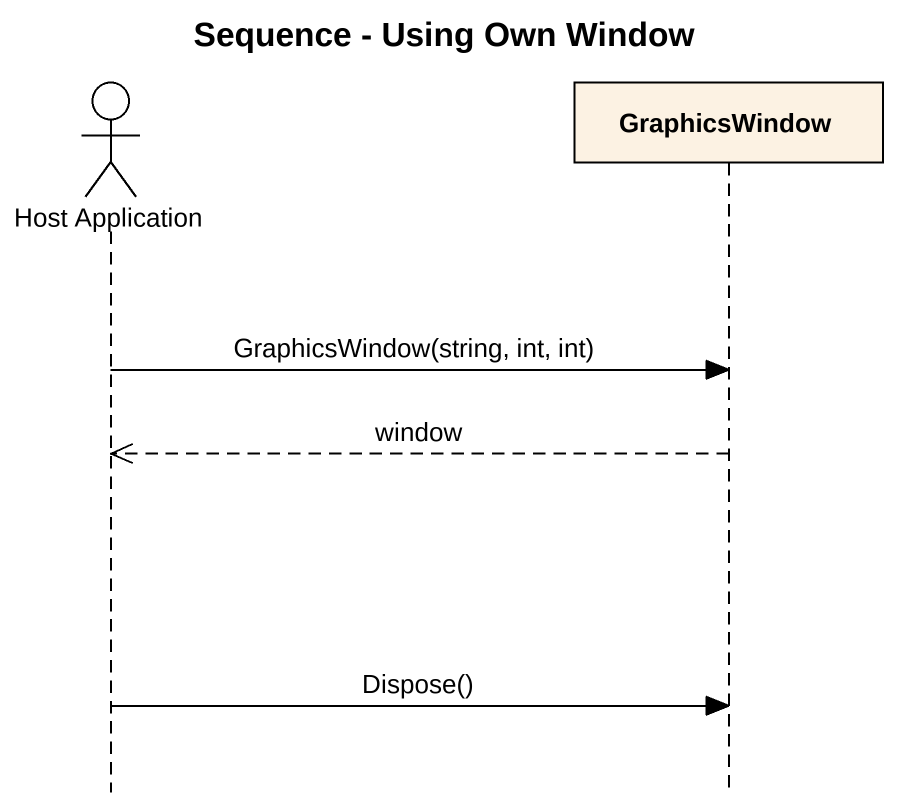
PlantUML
@startuml
title Sequence - Using Own Window
hide footbox
actor "Host Application" as Host_Application
participant GraphicsWindow

Host_Application -> GraphicsWindow : GraphicsWindow(string, int, int)
GraphicsWindow -->> Host_Application : window
Host_Application -> GraphicsWindow : Dispose()
@enduml
